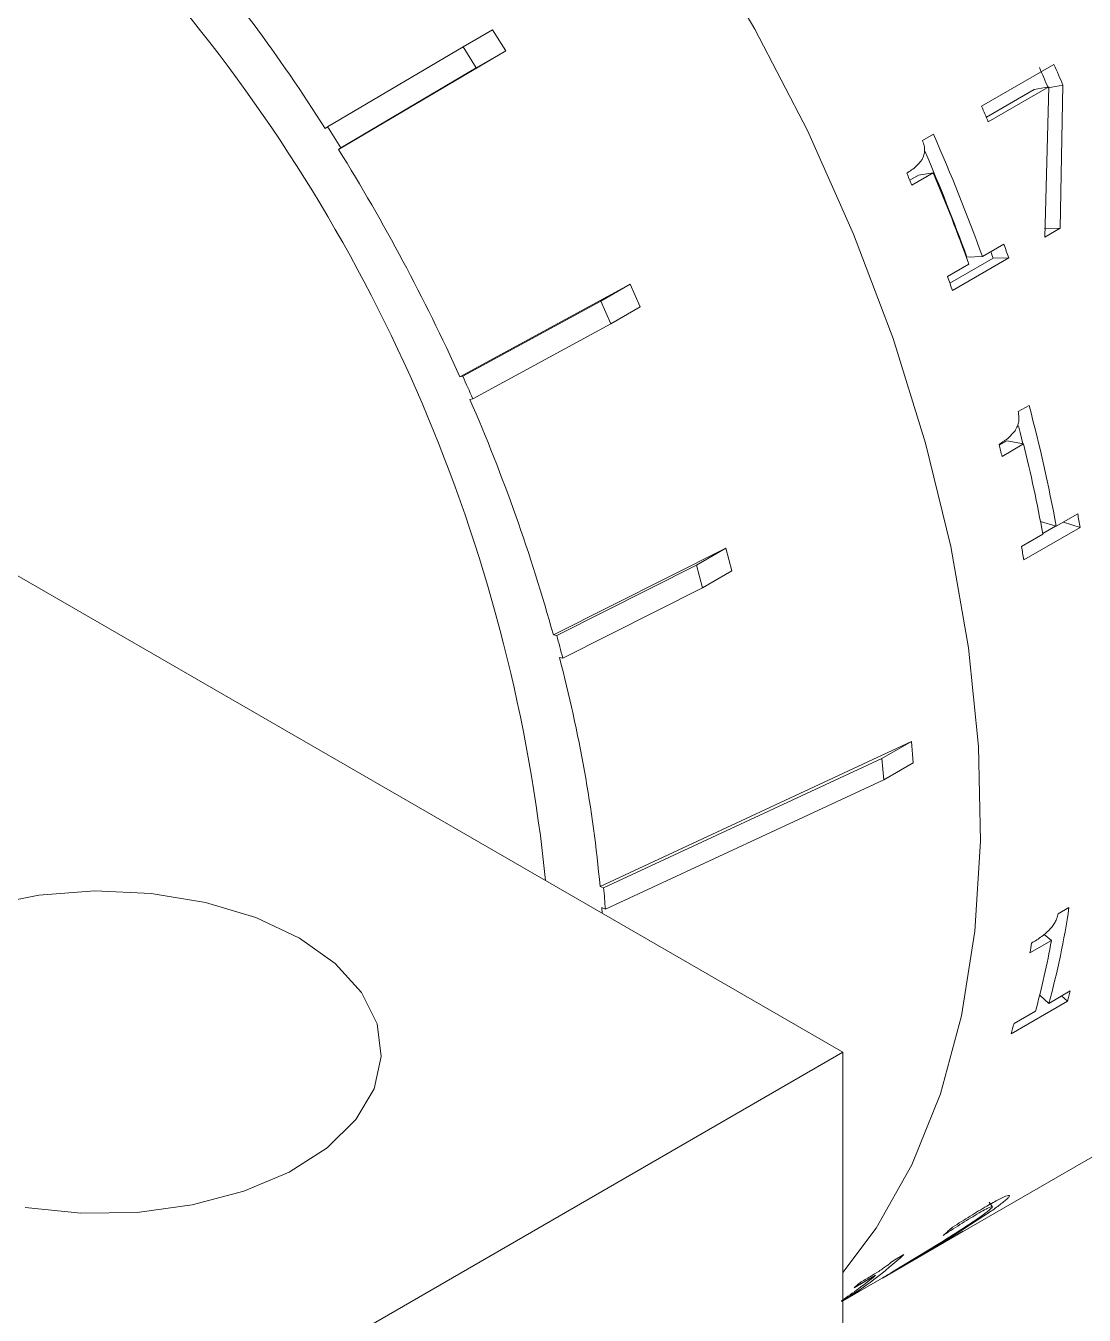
# Model space of a CAD drawing. Header units: inches. Extents: x 0.1 to 10.9, y 0 to 8.5.
# Drawn here: x 9.9473 to 10.117, y 7.5357 to 7.7424 of the extents above; entities that cross this region are included whole.
import ezdxf

# ---------------------------------------------------------------- set-up
doc = ezdxf.new("R2010")
doc.units = ezdxf.units.IN
doc.header["$MEASUREMENT"] = 0

msp = doc.modelspace()

# ---------------------------------------------------------------- linework, layer by layer
at = {"color": 7, "linetype": 'Continuous', "lineweight": 0}
for p, q in [((10.0783162568, 7.57784614), (9.2297881194, 8.0676910071)), ((10.0221138964, 7.7417254091), (10.0174067285, 7.7390080189)), ((10.0242445239, 7.7383473081), (10.0221138964, 7.7417254091)), ((9.9956995016, 7.7262076851), (10.0174067285, 7.7390080189)), ((9.9974553458, 7.7225502455), (10.0242445239, 7.7383473081)), ((10.0174067285, 7.7390080189), (10.019537356, 7.735629918)), ((10.0242445239, 7.7383473081), (10.019537356, 7.735629918)), ((10.1005398573, 7.729482964), (10.1121399888, 7.7361795774)), ((10.019537356, 7.735629918), (9.9978301291, 7.7228295841)), ((10.108948306, 7.7321624113), (10.1012984944, 7.7277462691)), ((10.1113078236, 7.7326013793), (10.1016175517, 7.7270073044)), ((10.108948306, 7.7321624113), (10.1113078236, 7.7326013793)), ((10.1106947888, 7.7085125438), (10.1113078236, 7.7326013793)), ((10.111204796, 7.7324561388), (10.113571768, 7.7328777131)), ((10.113571768, 7.7328777131), (10.113138335, 7.709923173)), ((9.9956995016, 7.7262076851), (9.9953247183, 7.7259283464)), ((10.0910711157, 7.7240167758), (10.0928064363, 7.7250185551)), ((9.9974553458, 7.7225502455), (9.9978301291, 7.7228295841)), ((10.0904087264, 7.7184360465), (10.0890181936, 7.717633309)), ((10.0927904437, 7.7188228045), (10.0893533677, 7.7168386227)), ((10.0904087264, 7.7184360465), (10.0927904437, 7.7188228045)), ((10.1106193749, 7.7098918437), (10.113138335, 7.709923173)), ((10.113138335, 7.709923173), (10.1106947888, 7.7085125438)), ((10.1006662661, 7.7053984626), (10.1041033421, 7.7073826443)), ((10.1023757629, 7.7051329078), (10.0954535331, 7.7011367896)), ((10.104894723, 7.7051642371), (10.0958723985, 7.6999557601)), ((10.0981639666, 7.70532043), (10.1006662661, 7.7053984626)), ((10.1023757629, 7.7051329078), (10.104894723, 7.7051642371)), ((10.0950810176, 7.7021741672), (10.0985180936, 7.704158349)), ((10.0441863735, 7.7009673363), (10.0168965217, 7.6861087607)), ((10.0441863735, 7.7009673363), (10.0394792057, 7.6982499461)), ((10.045787445, 7.6973505594), (10.0441863735, 7.7009673363)), ((10.0173662837, 7.6862100666), (10.0394792057, 7.6982499461)), ((10.0394792057, 7.6982499461), (10.0410802771, 7.6946331692)), ((10.045787445, 7.6973505594), (10.0410802771, 7.6946331692)), ((10.0410802771, 7.6946331692), (10.0189673552, 7.6825932897)), ((10.0173662837, 7.6862100666), (10.0168965217, 7.6861087607)), ((10.0184975932, 7.6824919838), (10.0189673552, 7.6825932897)), ((10.1064074633, 7.6805407219), (10.1081427839, 7.6815425012)), ((10.1045713513, 7.6758815968), (10.1033682716, 7.6751870737)), ((10.1072576412, 7.6753532054), (10.1038205652, 7.6733690236)), ((10.1045713513, 7.6758815968), (10.1072576412, 7.6753532054)), ((10.0783162568, 7.538018339), (10.2986334085, 7.6652047234)), ((10.112507469, 7.6621567944), (10.115944545, 7.6641409761)), ((10.1163316951, 7.6619840017), (10.1073093706, 7.6567755247)), ((10.1099815228, 7.6629208591), (10.112507469, 7.6621567944)), ((10.1124046926, 7.6621878829), (10.1103442312, 7.6609984038)), ((10.1136729468, 7.6628296104), (10.1163316951, 7.6619840017)), ((10.1069222205, 7.6589324991), (10.1103592965, 7.6609166808)), ((10.0595318957, 7.6586340953), (10.0318969663, 7.6447475618)), ((10.0595318957, 7.6586340953), (10.0548247278, 7.6559167051)), ((10.0605028099, 7.6550058978), (10.0595318957, 7.6586340953)), ((10.0324321902, 7.6446644695), (10.0548247278, 7.6559167051)), ((10.0548247278, 7.6559167051), (10.0557956421, 7.6522885077)), ((10.0605028099, 7.6550058978), (10.0557956421, 7.6522885077)), ((10.0557956421, 7.6522885077), (10.0334031044, 7.6410362721)), ((10.0324321902, 7.6446644695), (10.0318969663, 7.6447475618)), ((10.0328678806, 7.6411193643), (10.0334031044, 7.6410362721)), ((10.0892798394, 7.6276700875), (10.039383519, 7.6044436258)), ((10.0892798394, 7.6276700875), (10.0845726715, 7.6249526973)), ((10.0895595903, 7.6242584425), (10.0892798394, 7.6276700875)), ((10.0399505746, 7.6041813564), (10.0845726715, 7.6249526973)), ((10.0845726715, 7.6249526973), (10.0848524224, 7.6215410523)), ((10.0895595903, 7.6242584425), (10.0848524224, 7.6215410523)), ((10.0848524224, 7.6215410523), (10.0402303255, 7.6007697114)), ((10.0399505746, 7.6041813564), (10.039383519, 7.6044436258)), ((10.0397276399, 7.6001228744), (10.0396632699, 7.6010319808)), ((10.0396632699, 7.6010319808), (10.0402303255, 7.6007697114)), ((10.1128008844, 7.6000390084), (10.114536205, 7.6010407876)), ((10.1117342781, 7.595777382), (10.1082972021, 7.5937932002)), ((10.1105471327, 7.5967182366), (10.1117342781, 7.595777382)), ((10.1113246979, 7.5856868145), (10.1147617739, 7.5876709962)), ((10.114294412, 7.5860311034), (10.1052720875, 7.5808226263)), ((10.1098535961, 7.5870044365), (10.1113246979, 7.5856868145)), ((10.1133742143, 7.5868699751), (10.114294412, 7.5860311034)), ((10.1057394494, 7.5824625192), (10.1091765254, 7.5844467009)), ((9.2297881194, 7.0880012729), (10.0783162568, 7.57784614)), ((10.0783162568, 7.2908709366), (10.0783162568, 7.57784614)), ((10.1022375599, 7.5531218574), (10.1017693707, 7.553827322)), ((10.1009236556, 7.5516082602), (10.0964447337, 7.5487400496)), ((10.096228283, 7.5483588423), (10.0846281515, 7.541662229)), ((10.088383996, 7.5438563191), (10.0975842161, 7.5491674931)), ((10.0964447337, 7.5487400496), (10.088383996, 7.5438563191)), ((10.0945087241, 7.5485728283), (10.0943912459, 7.5485050096)), ((10.0962170629, 7.5483782523), (10.096228283, 7.5483588423)), ((10.0862827006, 7.542655189), (10.0938251155, 7.5472387519)), ((10.0863588806, 7.5444370353), (10.0880942012, 7.5454388146)), ((10.0835372201, 7.542096608), (10.0801001441, 7.5401124263)), ((10.0783162568, 7.5380392172), (10.0815380615, 7.5398991254)), ((10.0803318065, 7.5391820018), (10.0783162568, 7.5380184497)), ((10.0803228054, 7.539197573), (10.0803318065, 7.5391820018))]:
    msp.add_line(p, q, dxfattribs=at)
at = {"color": 7, "linetype": 'Continuous', "lineweight": 0, "flags": 128}
for points in [[(10.0338848051, 7.787356197), (10.0447607951, 7.7728925726), (10.0549019141, 7.7576792542), (10.064213477, 7.7418582845), (10.0726085443, 7.7255773796), (10.0800087335, 7.7089885499), (10.0863449511, 7.6922466809), (10.0915580375, 7.6755080869), (10.0955993195, 7.6589290516), (10.0984310648, 7.642664369), (10.1000268341, 7.6268658981), (10.1003717281, 7.6116811449), (10.0994625267, 7.5972518854), (10.0973077188, 7.5837128417), (10.0939274233, 7.5711904243), (10.0893532012, 7.5598015514), (10.0836277606, 7.549652558), (10.0783162568, 7.5425633571)], [(10.1071408158, 7.6753761848), (10.1067030573, 7.6771888719), (10.1064311542, 7.6782868946)], [(9.9912007014, 7.5961336817), (9.9841754312, 7.5994405897), (9.9761408597, 7.6018634185), (9.9674259231, 7.603302977), (9.958387412, 7.6037003296), (9.949395364, 7.6030392087), (9.9408179147, 7.6013466805)], [(9.9471980118, 7.5529815099), (9.9561205141, 7.5520583178), (9.9651822867, 7.5521908821), (9.9740123394, 7.5533737756), (9.982249169, 7.5555585707), (9.9895555586, 7.5586558215), (9.9956323838, 7.5625387261), (10.0002308586, 7.5670483181), (10.003162721, 7.5719999742), (10.0043079402, 7.577190973), (10.0036196307, 7.5824087944), (10.001125972, 7.5874398202), (9.9969290548, 7.5920780796), (9.9912007014, 7.5961336817)]]:
    msp.add_lwpolyline(points, dxfattribs=at)
at = {"color": 7, "linetype": 'Continuous', "lineweight": 0}
for centre, radius, start, end in [((9.7417278066, 7.5640109653), 0.300879763280623, 32.5575496298, 40.3400165826), ((9.7692284913, 7.5785602883), 0.2627861009688775, 5.8548809804, 39.400557995), ((9.8223827986, 7.608571523), 0.3166118204481439, 23.1172397091, 23.7685250314), ((9.8261461207, 7.6107669212), 0.309946308341378, 23.117239709, 23.7685250315), ((9.810508583, 7.6017552878), 0.3169108696937698, 23.2801881878, 23.7683457033), ((9.7319561375, 7.5574991593), 0.3130864557292685, 31.8748993681, 32.6057980103), ((9.8092064499, 7.6000237269), 0.309923634750244, 19.8770116494, 23.7851707734), ((9.7331282396, 7.5581277369), 0.3112933992820611, 24.2756311748, 31.8833389165), ((9.813427135, 7.6023875589), 0.3027709352493368, 19.8750133736, 23.3268937184), ((9.7990635865, 7.5948712904), 0.3148716996323335, 22.7900600604, 23.171375957), ((9.8090597752, 7.5995523661), 0.3077800021355008, 19.8691110421, 22.800179793), ((9.822389373, 7.6056353738), 0.2995250697797653, 19.4077629094, 19.858313643), ((9.826375767, 7.6078971473), 0.2926273926136365, 19.4075385048, 19.6235171322), ((9.8133670484, 7.6004268967), 0.2995250698812245, 19.4077629095, 19.8583136429), ((9.7400987439, 7.5613067581), 0.3041021623392171, 23.5053577402, 24.2505821967), ((9.7583442876, 7.5688862303), 0.2838767507864622, 15.4997003964, 23.5903027522), ((9.8592468855, 7.6153194699), 0.2575551555337163, 10.4777436617, 14.8993450301), ((9.8453995334, 7.610044534), 0.2660665718879836, 13.7686718704, 14.1952978266), ((9.8606300666, 7.6148143641), 0.2539490339628037, 10.4595671681, 13.7915203121), ((9.8786865249, 7.6204428767), 0.2412486103890598, 9.9153017807, 10.4357644017), ((9.8696642004, 7.6152343996), 0.2412486103155066, 9.9153017807, 10.4357644019), ((9.7813957108, 7.5755425038), 0.2603788780081467, 14.5682203112, 15.3946961226), ((9.811979212, 7.582960689), 0.2284168019844922, 5.3967288099, 14.7508592255), ((9.84363485, 7.5863664042), 0.1971223890246337, 4.1902130378, 5.1851856817), ((9.9890877861, 7.6192672976), 0.126765576817354, 344.6388570234, 351.7332909714), ((9.9899594407, 7.6173124246), 0.1236643404073688, 344.5875520757, 349.9713214764), ((9.9760998998, 7.6173225072), 0.1342749232463014, 349.907821745, 350.5808682091), ((10.0052263424, 7.6180015478), 0.1136571736267711, 343.6628845662, 344.5224973032), ((9.9962040179, 7.6127930707), 0.1136571736229406, 343.6628845662, 344.5224973032), ((10.0517945903, 7.5986678519), 0.0658087062615237, 310.3368337737, 312.0527807346), ((10.0644579197, 7.6031720259), 0.0633548820333837, 300.0970833233, 301.5248879612), ((10.0445434507, 7.5928845447), 0.0644031457601413, 301.4029971968, 312.5490288411), ((10.0424799505, 7.5915025884), 0.0642390091028937, 303.6182707615, 309.727198722), ((10.0528545219, 7.5964809301), 0.0633612936699755, 300.0971367148, 301.842119735), ((10.0383091462, 7.5904249964), 0.0654052155771398, 309.7139501334, 310.8011301887), ((10.0485628514, 7.593992799), 0.0633521112546104, 300.097063746, 301.3662585153)]:
    msp.add_arc(centre, radius, start, end, dxfattribs=at)
for points, knots in [([(10.09098722920381, 7.720929626195971), (10.09109599582572, 7.721179387663082), (10.09129746600792, 7.721642024889499), (10.0914359590902, 7.722405297239786), (10.09134001553274, 7.723210255824193), (10.0911672828186, 7.723728338678061), (10.0910711157015, 7.724016775843671)], [0, 0, 0, 0, 0.2697696991450529, 0.4996987999267776, 0.7214625826291078, 1, 1, 1, 1]), ([(10.08853522581718, 7.718767849155879), (10.08906934393274, 7.719103413749074), (10.08998041348951, 7.719675801534257), (10.09069257512975, 7.720562682633714), (10.09098722920381, 7.720929626195971)], [0, 0, 0, 0, 0.5862539381182843, 1, 1, 1, 1]), ([(10.10589884375512, 7.677452238038477), (10.10603386225831, 7.677701837439206), (10.10628395922692, 7.678164174467232), (10.10651816449172, 7.678927329779035), (10.10654246973407, 7.679732675940205), (10.10645574589343, 7.680251739038135), (10.10640746330958, 7.680540721944807)], [0, 0, 0, 0, 0.2697696992575407, 0.4996987999244057, 0.721462582128716, 1, 1, 1, 1]), ([(10.10334188986405, 7.675291460519777), (10.10387985211446, 7.675626956829121), (10.10479747878668, 7.676199228139324), (10.10557651895396, 7.677085532924207), (10.10589884375513, 7.677452238038477)], [0, 0, 0, 0, 0.5862539382331918, 1, 1, 1, 1]), ([(10.11135273856792, 7.597396343250073), (10.11154567258628, 7.597618025660404), (10.11190304740543, 7.598028651593409), (10.11234870756253, 7.598690725035071), (10.1126390141005, 7.599369867231448), (10.11274299441641, 7.59979970226698), (10.11280088436078, 7.600039008390258)], [0, 0, 0, 0, 0.2697696991458057, 0.4996987999283267, 0.7214625827024969, 1, 1, 1, 1]), ([(10.10856447082218, 7.595347693336866), (10.1091108856182, 7.595679035760097), (10.11004293018215, 7.596244221598084), (10.11096941084299, 7.597059164028671), (10.11135273856792, 7.597396343250073)], [0, 0, 0, 0, 0.5862539380152604, 1, 1, 1, 1]), ([(10.10137638740531, 7.553196653265882), (10.10205006280873, 7.55357819547327), (10.10339478570551, 7.554339791547211), (10.10458683950509, 7.554875631862915), (10.10502097893172, 7.554939991811702), (10.10503218884015, 7.554783227489817), (10.10472962846817, 7.554433978719931), (10.10432467102764, 7.554089578130829), (10.10411645644225, 7.553912499705555)], [0, 0, 0, 0, 0.2502252374413321, 0.4994743825098412, 0.6269322008672187, 0.7496877226026788, 0.8712984085662903, 1, 1, 1, 1]), ([(10.09382511547614, 7.547238751853248), (10.09528902301169, 7.548160893379094), (10.09748268942341, 7.5495427230664), (10.10030398310519, 7.551423257245514), (10.10123936613143, 7.552147909999014), (10.10170644907827, 7.552509764911977)], [0, 0, 0, 0, 0.5010758851834949, 0.7508625458609144, 1, 1, 1, 1]), ([(10.09587424262157, 7.549803037741562), (10.09683886259483, 7.550420081990901), (10.09876797890897, 7.55165409140493), (10.10050695505544, 7.552682487948039), (10.10137638740531, 7.553196653265882)], [0, 0, 0, 0, 0.5000320437796603, 1, 1, 1, 1]), ([(10.10170644907827, 7.552509764911977), (10.10193712021243, 7.552709830557262), (10.10228140705395, 7.553008437356785), (10.10229032347168, 7.553138642209182), (10.10210854119783, 7.553110641382799), (10.10176792014617, 7.552973362273164), (10.10114337158552, 7.552663331966306), (10.1005338893963, 7.55231777681619), (10.10013067359076, 7.552089167513608)], [0, 0, 0, 0, 0.2494208849120524, 0.3722716714854763, 0.4993848989826523, 0.6218690794533014, 0.749839508971356, 1, 1, 1, 1]), ([(10.10411645644225, 7.553912499705555), (10.10369445525531, 7.553578228069537), (10.10284980596922, 7.552909172371456), (10.10156603344261, 7.552042118914867), (10.10092365556217, 7.551608260150856)], [0, 0, 0, 0, 0.4996170527744451, 1, 1, 1, 1]), ([(10.10013067359076, 7.552089167513608), (10.09924457677214, 7.551560645919822), (10.09747152276376, 7.550503089555005), (10.09549664306686, 7.549216456856672), (10.09450872406507, 7.548572828339451)], [0, 0, 0, 0, 0.4997573759359677, 0.9999999999999999, 0.9999999999999999, 0.9999999999999999, 0.9999999999999999]), ([(10.0840471387077, 7.542730968226459), (10.08429312607975, 7.54289463904355), (10.08474877248821, 7.543197809158969), (10.08538848812752, 7.543648614293635), (10.08592330571372, 7.54406259535219), (10.08620310521323, 7.544303123710511), (10.08635888063401, 7.544437035337561)], [0, 0, 0, 0, 0.2697696993334477, 0.4996987999319202, 0.7214625826932215, 0.9999999999999999, 0.9999999999999999, 0.9999999999999999, 0.9999999999999999]), ([(10.08104723830231, 7.540914414653978), (10.08160136286019, 7.541237239983547), (10.08254655831552, 7.541787897827586), (10.08360797976349, 7.54245496981755), (10.0840471387077, 7.542730968226459)], [0, 0, 0, 0, 0.5862539380152615, 1, 1, 1, 1])]:
    msp.add_open_spline(points, degree=3, knots=knots, dxfattribs=at)

doc.saveas('drawing.dxf')
